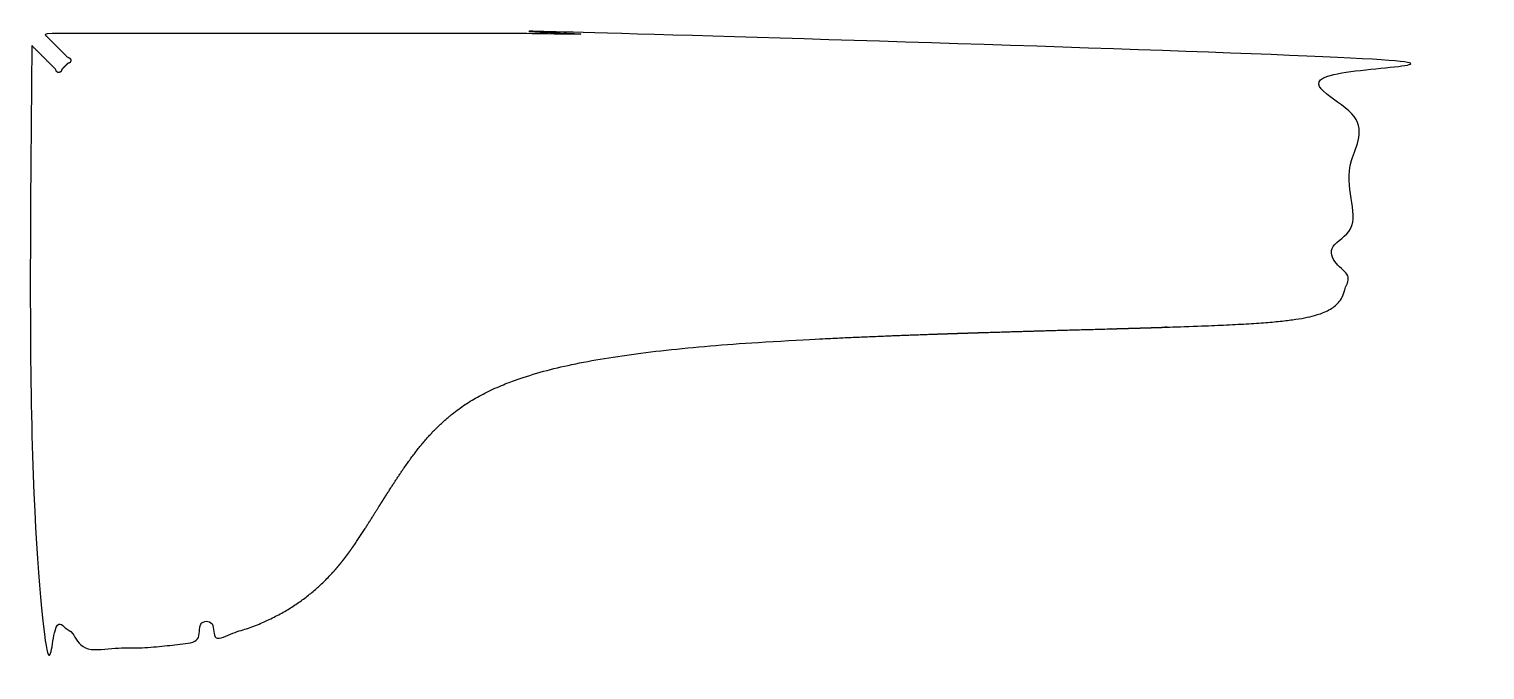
# Model space of a CAD drawing. Header units: inches. Extents: x 0.4 to 62, y -27.4 to -0.3.
import ezdxf

# ---------------------------------------------------------------- set-up
doc = ezdxf.new("R2010")
doc.units = ezdxf.units.IN
doc.header["$MEASUREMENT"] = 0
doc.layers.add('Finished$Shelf 3', color=18, linetype='Continuous', true_color=0x000000)

msp = doc.modelspace()

# ---------------------------------------------------------------- linework, layer by layer
at = {"layer": 'Finished$Shelf 3'}
msp.add_rational_spline([(0.5000000000000167, -1.009116890251513, 22.40666666666667), (0.8372113523251017, -1.346328242576598, 22.40666666666667), (1.174422704650186, -1.683539594901683, 22.40666666666667), (1.511634056975326, -2.020750947226789, 22.40666666666667), (1.51231388997226, -2.092881332750403, 22.40666666666667), (1.563320040036187, -2.143887482814343, 22.40666666666667), (1.635450425559802, -2.144567315811296, 22.40666666666667), (1.669469212074675, -2.144887944814193, 22.40666666666666), (1.700960869984294, -2.132017198099045, 22.40666666666667), (1.725016853012411, -2.107961215070847, 22.40666666666667), (1.749072836040528, -2.083905232042649, 22.40666666666666), (1.761943582755571, -2.052413574132987, 22.40666666666667), (1.761622953752559, -2.018394787618115, 22.40666666666667), (1.847998948978437, -1.93201879239266, 22.40666666666667), (1.934374944204013, -1.845642797167085, 22.40666666666667), (2.02075093942961, -1.759266801941456, 22.40666666666667), (2.092881324953224, -1.758586968944522, 22.40666666666667), (2.143887475017164, -1.707580818880595, 22.40666666666667), (2.144567308014117, -1.635450433356981, 22.40666666666667), (2.14488793701701, -1.601431646842109, 22.40666666666667), (2.13201719030186, -1.569939988932492, 22.40666666666667), (2.107961207273663, -1.545884005904376, 22.40666666666667), (2.083905224245466, -1.52182802287626, 22.40666666666667), (2.052413566335806, -1.508957276161215, 22.40666666666667), (2.018394779820936, -1.509277905164223, 22.40666666666667), (1.681968811433081, -1.172851936775944, 22.40666666666667), (1.345542843045106, -0.8364259683879691, 22.40666666666667), (1.00911687465713, -0.4999999999999942, 22.40666666666667), (19.45856022277601, -0.499999999999998, 22.40666666666667), (37.90800357089488, -0.499999999999998, 22.40666666666667), (56.35744691901375, -0.499999999999998, 22.40666666666667), (56.35744691901375, -0.8474699958061676, 22.40666666666667), (56.35744691901375, -1.184015344781395, 22.40666666666667), (56.35741726055412, -1.510000004768372, 22.40666666666667), (56.0991593245301, -1.510000004768373, 22.40666666666667), (55.84090138850608, -1.510000004768373, 22.40666666666667), (55.58264345248204, -1.510000004768392, 22.40666666666667), (55.53115885322647, -1.459476834557253, 22.40666666666666), (55.45902526404162, -1.459476834557244, 22.40666666666667), (55.40754066478607, -1.51000000476837, 22.40666666666667), (55.38325903121152, -1.533828200458531, 22.40666666666666), (55.37009205863404, -1.565197157598371, 22.40666666666666), (55.37009205863405, -1.599217455052938, 22.40666666666667), (55.37009205863404, -1.633237752507505, 22.40666666666666), (55.38325903121152, -1.664606709647342, 22.40666666666666), (55.40754066478609, -1.688434905337498, 22.40666666666667), (55.40754066478607, -1.81058900924913, 22.40666666666667), (55.40754066478607, -1.932743113160761, 22.40666666666667), (55.40754066478608, -2.054897217072412, 22.40666666666667), (55.35701749457495, -2.106381816327966, 22.40666666666667), (55.35701749457495, -2.178515405512808, 22.40666666666667), (55.40754066478606, -2.23000000476837, 22.40666666666667), (55.43136886047623, -2.254281638342916, 22.40666666666666), (55.46273781761606, -2.267448610920398, 22.40666666666666), (55.49675811507061, -2.267448610920397, 22.40666666666667), (55.53077841252519, -2.267448610920397, 22.40666666666666), (55.56214736966503, -2.254281638342915, 22.40666666666666), (55.58597556535518, -2.230000004768367, 22.40666666666667), (55.84307928857589, -2.230000004768375, 22.40666666666667), (56.10018301179659, -2.230000004768375, 22.40666666666667), (56.35728673501729, -2.230000004768375, 22.40666666666667), (56.35621053249589, -5.88722087116479, 22.40666666666667), (56.34790382073179, -8.115175120960338, 22.40666666666667), (56.28378813714932, -9.51000000000002, 22.40666666666667), (56.03809557303963, -9.51000000000002, 22.40666666666667), (55.79240300892994, -9.51000000000002, 22.40666666666667), (55.54671044482022, -9.510000000000039, 22.40666666666667), (55.49522584556467, -9.459476829788898, 22.40666666666667), (55.42309225637981, -9.459476829788887, 22.40666666666667), (55.37160765712424, -9.51000000000001, 22.40666666666667), (55.34732602354972, -9.533828195690177, 22.40666666666667), (55.33415905097224, -9.565197152830015, 22.40666666666667), (55.33415905097223, -9.59921745028458, 22.40666666666667), (55.33415905097224, -9.633237747739146, 22.40666666666667), (55.34732602354973, -9.664606704878983, 22.40666666666667), (55.37160765712427, -9.688434900569138, 22.40666666666667), (55.37160765712424, -9.810589004480772, 22.40666666666667), (55.37160765712424, -9.932743108392405, 22.40666666666667), (55.37160765712426, -10.05489721230406, 22.40666666666667), (55.32108448691314, -10.10638181155961, 22.40666666666667), (55.32108448691313, -10.17851540074445, 22.40666666666667), (55.37160765712424, -10.23000000000001, 22.40666666666667), (55.3954358528144, -10.25428163357456, 22.40666666666667), (55.42680480995424, -10.26744860615204, 22.40666666666667), (55.4608251074088, -10.26744860615204, 22.40666666666667), (55.49484540486337, -10.26744860615204, 22.40666666666667), (55.5262143620032, -10.25428163357456, 22.40666666666667), (55.55004255769336, -10.23000000000001, 22.40666666666667), (55.78002261795641, -10.23000000000002, 22.40666666666667), (56.01000267821944, -10.23000000000002, 22.40666666666667), (56.23998273848247, -10.23000000000002, 22.40666666666667), (56.14492409495388, -11.41928655424238, 22.40666666666667), (55.58843034660673, -12.52703268658974, 22.40666666666667), (52.18340238107255, -12.93105880319033, 22.40666666666667), (27.82688435059915, -13.37461913411842, 22.40666666666667), (18.18819152435436, -15.41973056912353, 22.40666666666667), (15.69816020481015, -19.85370770740822, 22.40666666666667), (12.18085128910139, -25.18707923474951, 22.40666666666667), (8.230000000000032, -26.0960766230252, 22.40666666666667), (8.230000000000032, -25.96763376692255, 22.40666666666667), (8.230000000000032, -25.83919091081991, 22.40666666666667), (8.230000000000011, -25.71074805471727, 22.40666666666667), (8.28052317021115, -25.65926345546172, 22.40666666666667), (8.28052317021116, -25.58712986627687, 22.40666666666667), (8.230000000000032, -25.5356452670213, 22.40666666666667), (8.206171804309875, -25.51136363344675, 22.40666666666666), (8.174802847170044, -25.49819666086927, 22.40666666666666), (8.140782549715485, -25.49819666086928, 22.40666666666667), (8.106762252260921, -25.49819666086927, 22.40666666666666), (8.075393295121088, -25.51136363344675, 22.40666666666666), (8.051565099430933, -25.53564526702129, 22.40666666666667), (7.929410937271676, -25.53564526702129, 22.40666666666667), (7.807256862483846, -25.53564526702129, 22.40666666666667), (7.685102787695999, -25.53564526702131, 22.40666666666667), (7.633618188440447, -25.48512209681018, 22.40666666666666), (7.561484599255604, -25.48512209681017, 22.40666666666666), (7.510000000000039, -25.53564526702128, 22.40666666666667), (7.485718366425492, -25.55947346271144, 22.40666666666667), (7.47255139384801, -25.59084241985128, 22.40666666666667), (7.472551393848009, -25.62486271730584, 22.40666666666667), (7.472551393848007, -25.6588830147604, 22.40666666666667), (7.485718366425487, -25.69025197190024, 22.40666666666667), (7.510000000000034, -25.7140801675904, 22.40666666666667), (7.510000000000032, -25.89024565532895, 22.40666666666667), (7.510000000000032, -26.06641114306749, 22.40666666666667), (7.510000000000032, -26.24257663080602, 22.40666666666667), (6.079239164935389, -26.4975450724032, 22.40666666666667), (4.347322965535012, -26.60139413956653, 22.40666666666667), (2.230000004768374, -26.49120981617558, 22.40666666666667), (2.230000004768374, -26.27239365274716, 22.40666666666667), (2.230000004768374, -26.05357748931875, 22.40666666666667), (2.230000004768355, -25.83476132589032, 22.40666666666667), (2.280523174979493, -25.78327672663476, 22.40666666666667), (2.280523174979504, -25.71114313744992, 22.40666666666667), (2.230000004768381, -25.65965853819435, 22.40666666666667), (2.206171809078226, -25.6353769046198, 22.40666666666666), (2.174802851938387, -25.62220993204232, 22.40666666666666), (2.14078255448382, -25.62220993204232, 22.40666666666667), (2.106762257029253, -25.62220993204232, 22.40666666666666), (2.075393299889416, -25.6353769046198, 22.40666666666666), (2.051565104199259, -25.65965853819436, 22.40666666666667), (1.92941100028763, -25.65965853819435, 22.40666666666667), (1.807256896376002, -25.65965853819435, 22.40666666666667), (1.685102792464348, -25.65965853819438, 22.40666666666667), (1.633618193208794, -25.60913536798324, 22.40666666666666), (1.561484604023943, -25.60913536798322, 22.40666666666666), (1.510000004768375, -25.65965853819435, 22.40666666666667), (1.485718371193826, -25.68348673388451, 22.40666666666667), (1.472551398616345, -25.71485569102434, 22.40666666666667), (1.472551398616347, -25.7488759884789, 22.40666666666667), (1.472551398616348, -25.78289628593347, 22.40666666666667), (1.48571837119383, -25.81426524307331, 22.40666666666667), (1.510000004768377, -25.83809343876347, 22.40666666666667), (1.510000004768374, -26.04088907417096, 22.40666666666667), (1.510000004768374, -26.24368456452779, 22.40666666666667), (1.510000004768373, -26.44648005488462, 22.40666666666667), (1.182160376827679, -26.42290151407015, 22.40666666666667), (0.8455861382991344, -26.39443262349507, 22.40666666666667), (0.5, -26.36086631981412, 22.40666666666667), (0.5, -17.91028317662659, 22.40666666666667), (0.5, -9.459700033439077, 22.40666666666667), (0.5000000000000167, -1.009116890251513, 22.40666666666667)], [1, 1, 1, 1, 0.8091597348508893, 0.8091597348508893, 1, 0.9480439519323277, 0.9480439519323277, 1, 0.9480439519323277, 0.9480439519323277, 1, 1, 1, 1, 0.8091597348508911, 0.8091597348508911, 1, 0.9480439519323447, 0.9480439519323447, 1, 0.9480439519323447, 0.9480439519323447, 1, 1, 1, 1, 1, 1, 1, 1, 1, 1, 1, 1, 1, 0.8091597348508944, 0.8091597348508944, 1, 0.9480439519325362, 0.9480439519325362, 1, 0.9480439519325362, 0.9480439519325362, 1, 1, 1, 1, 0.8091597348509341, 0.8091597348509341, 1, 0.9480439519325338, 0.9480439519325338, 1, 0.9480439519325338, 0.9480439519325338, 1, 1, 1, 1, 1, 1, 1, 1, 1, 1, 0.8091597348509065, 0.8091597348509065, 1, 0.948043951932536, 0.948043951932536, 1, 0.948043951932536, 0.948043951932536, 1, 1, 1, 1, 0.8091597348509557, 0.8091597348509557, 1, 0.9480439519325353, 0.9480439519325353, 1, 0.9480439519325353, 0.9480439519325353, 1, 1, 1, 1, 1, 1, 1, 1, 1, 1, 1, 1, 1, 1, 1, 0.8091597348508995, 0.8091597348508995, 1, 0.9480439519325484, 0.9480439519325484, 1, 0.9480439519325484, 0.9480439519325484, 1, 1, 1, 1, 0.8091597348509358, 0.8091597348509358, 1, 0.948043951932538, 0.948043951932538, 1, 0.948043951932538, 0.948043951932538, 1, 1, 1, 1, 1, 1, 1, 1, 1, 1, 0.8091597348508998, 0.8091597348508998, 1, 0.9480439519325262, 0.9480439519325262, 1, 0.9480439519325262, 0.9480439519325262, 1, 1, 1, 1, 0.8091597348508902, 0.8091597348508902, 1, 0.948043951932541, 0.948043951932541, 1, 0.948043951932541, 0.948043951932541, 1, 1, 1, 1, 1, 1, 1, 1, 1, 1], degree=3, knots=[92.4967110249094, 92.4967110249094, 92.4967110249094, 92.4967110249094, 92.8606058454066, 92.8606058454066, 92.8606058454066, 93.0545991917658, 93.0545991917658, 93.0545991917658, 93.1539520594358, 93.1539520594358, 93.1539520594358, 93.25330492710577, 93.25330492710577, 93.25330492710577, 93.76228036007028, 93.76228036007028, 93.76228036007028, 93.95627370642949, 93.95627370642949, 93.95627370642949, 94.05562657409948, 94.05562657409948, 94.05562657409948, 94.15497944176946, 94.15497944176946, 94.15497944176946, 94.51802673105264, 94.51802673105264, 94.51802673105264, 95.50891215631393, 95.50891215631393, 95.50891215631393, 96.03397254143285, 96.03397254143285, 96.03397254143285, 96.44180081998653, 96.44180081998653, 96.44180081998653, 96.63579416634572, 96.63579416634572, 96.63579416634572, 96.73514703401551, 96.73514703401551, 96.73514703401551, 96.8344999016853, 96.8344999016853, 96.8344999016853, 97.34347533465044, 97.34347533465044, 97.34347533465044, 97.53746868100961, 97.53746868100961, 97.53746868100961, 97.63682154867939, 97.63682154867939, 97.63682154867939, 97.73617441634919, 97.73617441634919, 97.73617441634919, 98.1421800185975, 98.1421800185975, 98.1421800185975, 104.3314720930485, 104.3314720930485, 104.3314720930485, 104.7352889708628, 104.7352889708628, 104.7352889708628, 104.929282317222, 104.929282317222, 104.929282317222, 105.0286351848918, 105.0286351848918, 105.0286351848918, 105.1279880525615, 105.1279880525615, 105.1279880525615, 105.6369634855267, 105.6369634855267, 105.6369634855267, 105.8309568318859, 105.8309568318859, 105.8309568318859, 105.9303096995557, 105.9303096995557, 105.9303096995557, 106.0296625672254, 106.0296625672254, 106.0296625672254, 106.4076545924684, 106.4076545924684, 106.4076545924684, 113.1304160185335, 128.1605089244824, 143.1906018304312, 158.22069473638, 173.2507876423289, 183.3915821499226, 183.3915821499226, 183.3915821499226, 183.6634338842679, 183.6634338842679, 183.6634338842679, 183.8574272306271, 183.8574272306271, 183.8574272306271, 183.9567800982969, 183.9567800982969, 183.9567800982969, 184.0561329659666, 184.0561329659666, 184.0561329659666, 184.5651083989318, 184.5651083989318, 184.5651083989318, 184.759101745291, 184.759101745291, 184.759101745291, 184.8584546129608, 184.8584546129608, 184.8584546129608, 184.9578074806305, 184.9578074806305, 184.9578074806305, 185.3306650674724, 185.3306650674724, 185.3306650674724, 188.7405798388939, 188.7405798388939, 188.7405798388939, 189.1350468364714, 189.1350468364714, 189.1350468364714, 189.3290401828305, 189.3290401828305, 189.3290401828305, 189.4283930505003, 189.4283930505003, 189.4283930505003, 189.5277459181701, 189.5277459181701, 189.5277459181701, 190.0367213511352, 190.0367213511352, 190.0367213511352, 190.2307146974944, 190.2307146974944, 190.2307146974944, 190.3300675651642, 190.3300675651642, 190.3300675651642, 190.429420432834, 190.429420432834, 190.429420432834, 190.795006530417, 190.795006530417, 190.795006530417, 191.3022254716337, 191.3022254716337, 191.3022254716337, 192.2825387030639, 192.2825387030639, 192.2825387030639, 192.2825387030639], dxfattribs=at)

doc.saveas('drawing.dxf')
